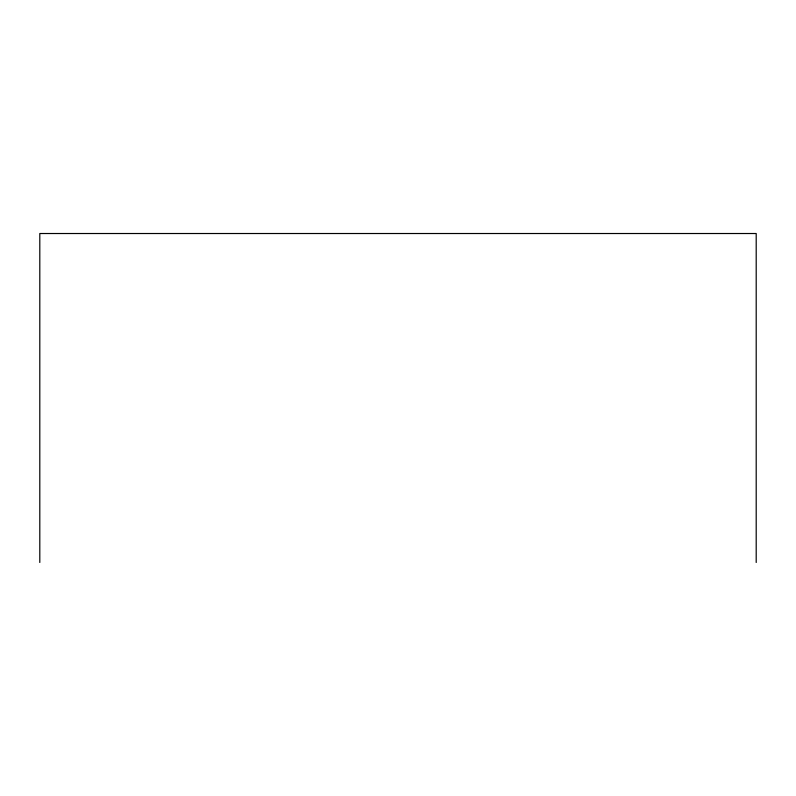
<?xml version="1.0" encoding="UTF-8"?>
<svg xmlns="http://www.w3.org/2000/svg" width="796" height="796" viewBox="0 0 796 796"><rect width="100%" height="100%" fill="white"/><g stroke="black" fill="none" stroke-linecap="round" stroke-linejoin="round"><path stroke-width="1.19" d="M756.2 562.483L756.2 233.517L39.8 233.517L39.8 562.483"/></g></svg>
